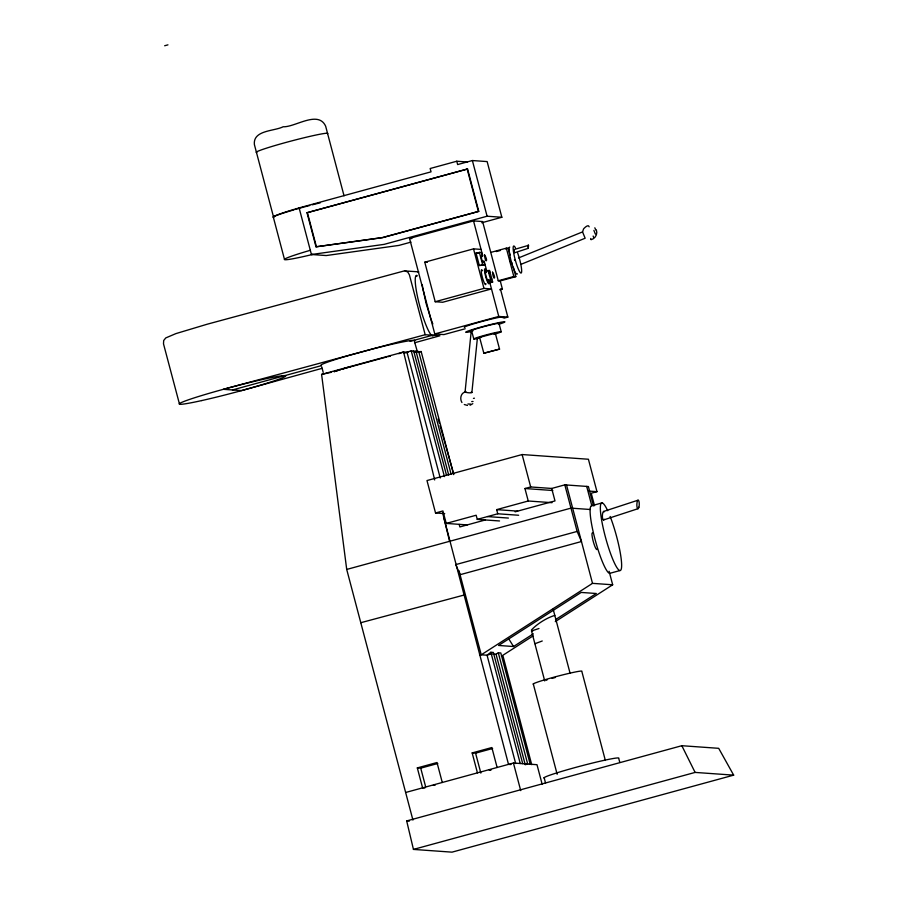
<?xml version="1.0" encoding="UTF-8"?>
<svg xmlns="http://www.w3.org/2000/svg" width="897" height="897" viewBox="0 0 897 897"><rect width="100%" height="100%" fill="white"/><g stroke="black" fill="none" stroke-linecap="round" stroke-linejoin="round"><path stroke-width="1.35" d="M465.072 391.877L471.138 331.968M471.889 392.426L477.395 338.091M513.992 251.833L514.463 249.422L528.591 245.33L528.221 248.323L514.441 252.831L514.216 249.714M511.895 264.223L510.528 262.148L509.967 258M464.287 404.513L467.483 405.433M416.746 275.424L415.681 276.354A31.406 4.911 74.7 0 0 419.583 305.372A31.406 4.911 74.7 0 0 431.154 334.929L432.769 336.061L433.834 335.119M416.813 275.401L415.905 276.164L416.97 276.231M522.727 763.683L493.339 652.444L490.861 652.276L487.06 655.214L479.536 654.687M528.243 244.915L528.221 248.323M465.106 391.72L462.538 393.458C460.352 395.992 460.206 399.703 461.933 402.518M609.108 571.288L612.673 584.788L592.513 583.353L481.24 654.81L459.017 570.716M492.33 653.98L496.052 654.249L498.306 652.803L500.795 652.971L530.183 764.21M555.501 619.636L596.303 593.5L581.166 592.435L498.575 645.459L513.533 646.524L533.356 633.831M533.02 635.928L501.389 656.234L503.094 656.357L531.719 764.681M555.277 621.632L612.673 584.788M470.095 405.253L472.797 403.65M417.374 351.714L414.089 340.288L432.556 335.243M479.603 337.395L495.301 333.224L499.551 349.112L483.853 353.283L479.603 337.395L481.409 337.25M495.379 333.325L493.967 333.919M483.775 353.183L499.551 349.112M591.101 239.712C595.283 238.692 597.862 234.027 596.37 229.968M518.455 257.966L582.557 231.897L583.566 228.914C584.496 227.748 588.623 223.813 589.161 226.829M521.045 264.312L585.147 238.232L582.613 232.088M546.239 680.274L547.024 679.982M398.773 353.71L403.594 351.983L407.967 352.297L404.155 353.048M334.693 371.47C331.195 372.67 343.607 368.6 340.12 369.732M446.571 475.432L413.696 351.007L411.218 350.828L407.003 352.229L440.236 478.011M491.264 653.823L487.06 655.214L515.685 763.549M603.625 511.447L638.081 500.19M603.558 519.957L638.025 508.7M335.859 371.089L338.203 370.326M433.823 785.402L435.112 784.998L433.251 785.357M490.009 770.052L491.298 769.648M350.873 366.492L342.149 369.115L386.831 356.939M538.962 628.517L532.28 630.703A13.32 0.718 -14.8 0 0 532.683 631.163M542.259 640.985L534.971 643.71M433.924 785.324L434.462 785.144L433.621 785.301M489.325 770.086L490.648 769.783L489.885 770.041M322.001 368.364L241.506 390.599L223.342 389.32L425.178 334.716L439.934 335.77L414.773 342.721M164.667 45.747L167.952 44.85M467.505 161.998L456.764 161.236L430.156 168.513L431.042 171.843L299.116 207.902A46.386 2.512 -14.8 0 0 273.888 217.343A37.001 1.996 -14.8 0 1 279.898 214.215M481.801 222.748L501.849 217.265L487.138 161.583L472.371 160.541L457.649 164.566L456.764 161.236M307.009 212.735L467.572 168.984L478.774 211.367L382.806 237.604L316.013 246.821L307.009 212.735L467.572 168.984M478.774 211.367L382.38 237.57L316.013 246.821M501.849 217.265L487.093 216.222L384.151 244.365L311.427 254.501L299.116 207.902M465.207 328.762L443.88 334.592L434.787 333.942L409.548 238.4L473.526 220.909L482.608 221.548L498.25 280.761L500.246 280.907L515.82 276.646L513.331 267.194M410.949 242.123L398.918 245.408L326.183 255.555L311.427 254.501M435.213 301.717L483.965 288.397L491.489 288.924L442.737 302.255L435.213 301.717L424.774 262.193L473.526 248.861L481.05 249.388M483.763 261.049L484.75 264.783L479.334 265.534L476.049 253.066L481.454 252.315L482.44 256.06M490.76 252.416L506.345 248.155L508.33 248.301L510.113 255.051M496.377 251.564L500.358 250.476M505.673 249.018L508.33 248.301M479.334 265.534L484.75 264.783M485.4 270.849L489.583 270.401L490.267 272.98M488.473 282.488L492.655 282.028L491.623 278.148M489.37 282.925L492.655 282.028M498.25 280.761L513.835 276.5L515.82 276.646M499.73 289.854L502.41 289.126L500.246 280.907M434.787 333.942L498.766 316.45L507.848 317.101L500.425 288.98L502.41 289.126M232.424 389.96L321.429 365.628A48.629 2.635 -14.8 0 1 348.025 355.694L372.008 349.135A48.629 2.635 -14.8 0 1 414.593 340.871M410.064 341.398L412.755 340.658M503.856 318.188L507.848 317.101M412.934 820.082L346.713 569.438L321.597 374.408L403.594 351.983L434.675 479.962M413.293 351.377L416.948 351.097L414.078 351.882L416.208 352.028L421.153 351.534L453.669 474.614M594.532 505.695L591.235 493.227L596.976 491.657L588.41 459.242L522.121 454.544L426.983 480.557L435.538 512.972L444.733 513.622M435.538 512.972L442.927 510.954L446.224 523.422L467.236 524.913M552.025 502.679L528.243 500.997L524.947 488.529L530.688 486.959L551.7 488.45L564.818 484.862L588.387 486.533L593.511 505.919M446.224 523.422L476.161 515.237L477.26 519.385L499.539 520.966M518.657 515.259L497.757 513.779L496.658 509.631L528.243 500.997M477.26 519.385L497.757 513.779M485.456 519.924L459.847 526.931L459.186 524.431M515.113 511.817L554.996 500.918L551.7 488.45M346.713 569.438L570.974 508.128L590.136 509.485M602.055 502.903L591.807 505.706A35.039 5.472 74.7 0 0 594.969 539.119A35.039 5.472 74.7 0 0 609.68 573.362L619.928 570.559M577.13 531.428L455.732 564.617L460.071 574.708L581.469 541.519L577.13 531.428L564.818 484.862M360.785 622.709L465.352 594.7M424.864 788.026L422.588 787.858L417.318 767.91L437.007 762.528L442.277 782.476M477.439 772.866L472.17 752.919L491.859 747.537L497.129 767.484M417.318 767.91L420.727 768.157L437.792 763.493M472.17 752.919L475.578 753.155L492.644 748.49M405.646 792.488L513.432 763.022L536.989 764.693L542.203 784.404M406.677 820.934L681.832 745.71L718.699 748.322L733.668 775.143L452.01 852.15L413.45 849.414L406.677 820.934L409.324 821.125M413.45 849.414L695.108 772.418L733.668 775.143M403.762 271.051L207.218 324.209L175.902 333.606L165.766 337.922L163.68 340.524L163.501 343.843L179.366 403.65M489.437 770.018L491.018 769.637M388.031 356.658L390.408 356.109M418.888 352.05L421.153 351.534M321.597 374.408L331.475 372.255M473.459 398.38L474.435 398.201M471.721 401.576L473.044 401.486M404.446 270.905L418.776 271.847L417.811 271.847M470.577 404.076L467.92 403.986M409.548 238.4L411.813 238.557M476.049 253.066L478.179 253.212M424.774 262.193L427.286 262.361M588.836 491.074L596.976 491.657M524.947 488.529L552.81 490.502M496.658 509.631L517.67 511.122M487.508 516.582L508.397 518.062M443.937 518.085L508.509 764.367L511.021 764.547M405.152 270.883L407.799 272.083L409.413 274.874L425.178 334.716M490.939 279.505L491.264 278.687M344.044 195.815L325.656 126.219C318.256 109.838 294.967 127.43 283.149 126.757C274.347 131.321 252.786 129.987 254.4 144.608L273.507 216.906M508.599 638.608L513.533 646.524M554.806 615.42C546.766 617.775 537.056 623.864 531.372 630.064M681.832 745.71L695.108 772.418M482.025 256.677C479.861 253.29 482.732 264.637 483.27 261.375M594.834 227.804L595.743 229.935M593.892 230.417L595.361 234.095M593.13 236.034L593.567 237.189M590.686 238.49L590.977 239.308M514.452 259.614L514.699 260.478M438.185 418.944L439.317 422.969M440.079 425.66L453.703 474.02M586.683 486.409L591.807 505.796M506.345 248.155L513.835 276.5M566.523 484.985L592.513 583.353M472.371 160.541L487.093 216.222M467.146 168.95L478.348 211.333M619.805 762.45L618.728 758.391A38.739 2.097 -14.8 0 0 579.911 766.262A38.739 2.097 -14.8 0 0 544.513 778.114M489.986 279.303L490.67 281.893M473.526 220.909L482.788 255.981M484.178 261.251L486.97 271.791M489.751 282.331L498.766 316.45M499.024 323.503L501.221 331.812M479.323 252.169L482.62 264.637M473.526 248.861L483.965 288.397M605.34 760.409L581.817 671.371A25.206 1.368 -14.8 0 0 565.951 674.096A25.206 1.368 -14.8 0 0 537.628 682.068L534.668 683.178A25.206 1.368 -14.8 0 0 533.536 684.198M522.121 454.544L530.688 486.959M553.135 609.108L570.01 672.985M471.564 330.589L473.762 338.898M531.551 631.084L544.726 680.946M533.278 683.906L557.16 774.29M544.12 777.654L545.544 783.059M418.664 351.355L451.18 474.435M498.306 652.803L527.694 764.031L525.238 764.704L496.052 654.249M416.208 352.028L448.724 475.107M411.218 350.828L444.441 476.61M490.861 652.276L520.249 763.504M513.432 763.022L520.72 790.616M475.578 753.155L480.848 773.102M307.436 212.757L316.092 245.543M321.788 366.974L323.212 372.378M420.727 768.157L425.649 786.77M273.271 216.939L284.472 259.334M442.613 512.635L449.576 541.317M511.626 262.227L511.783 263.023M552.137 678.39A13.32 0.718 -14.8 0 1 555.344 677.482M432.836 323.963A31.406 4.911 74.7 0 1 430.84 318.794L426.142 303.578L422.835 288.464A31.406 4.911 74.7 0 1 422.252 284.573M464.646 327.349A20.295 1.099 -14.8 0 1 485.748 320.464A20.295 1.099 -14.8 0 1 502.387 317.605M472.641 331.251A20.295 1.099 -14.8 0 1 470.678 330.141A20.295 1.099 -14.8 0 1 498.81 322.662A20.295 1.099 -14.8 0 1 499.124 324.209M472.786 330.679A14.251 0.774 -14.8 0 1 484.739 326.396A14.251 0.774 -14.8 0 1 498.227 323.918M479.547 338.102A14.251 0.774 -14.8 0 1 477.496 337.44A14.251 0.774 -14.8 0 1 498.328 332.013A14.251 0.774 -14.8 0 1 494.337 334.245M281.008 213.834A37.001 1.996 -14.8 0 1 294.115 209.786M295.337 209.438A37.001 1.996 -14.8 0 1 303.029 207.274M304.341 206.915A37.001 1.996 -14.8 0 1 309.7 205.491M312.369 204.796A37.001 1.996 -14.8 0 1 320.218 202.823M312.918 254.378A46.386 2.512 -14.8 0 1 284.45 259.536A46.386 2.512 -14.8 0 1 310.306 250.297M256.755 152.524A37.001 1.996 -14.8 0 1 290.561 141.199A37.001 1.996 -14.8 0 1 327.629 133.687M471.273 392.067A3.442 0.605 5.8 0 1 470.712 392.83A3.442 0.605 5.8 0 1 466.081 392.348A3.442 0.605 5.8 0 1 465.835 391.496M517.356 273.764A14.016 2.186 74.7 0 1 511.481 262.26A14.016 2.186 74.7 0 1 509.731 247.124M517.625 252.909A14.016 2.186 74.7 0 1 521.336 272.89A14.016 2.186 74.7 0 1 514.519 257.024A14.016 2.186 74.7 0 1 515.472 247.897M485.927 283.721A7.748 1.211 74.7 0 1 482.306 277.106A7.748 1.211 74.7 0 1 482.508 270.759M488.955 280.122A7.748 1.211 74.7 0 1 487.744 282.376A7.748 1.211 74.7 0 1 484.615 271.421A7.748 1.211 74.7 0 1 486.365 271.073M488.248 279.516A4.664 0.729 74.7 0 1 487.284 279.707A4.664 0.729 74.7 0 1 485.546 273.675A4.664 0.729 74.7 0 1 486.219 272.43M597.077 549.267A8.611 1.346 74.7 0 1 593.466 542.203A8.611 1.346 74.7 0 1 592.39 532.908M610.139 516.459A35.039 5.472 74.7 0 1 620.937 569.898A35.039 5.472 74.7 0 1 603.289 528.434A35.039 5.472 74.7 0 1 607.684 510.707M604.163 519.228A4.272 1.2 -88.2 0 1 602.38 516.022A4.272 1.2 -88.2 0 1 604.219 511.862M484.526 254.883C485.311 264.368 488.674 261.016 484.526 254.883M492.52 272.195C493.305 281.68 496.669 278.328 492.52 272.195M201.724 400.567A55.098 2.983 -14.8 0 0 285.481 376.258A55.098 2.983 -14.8 0 0 210.066 393.054A55.098 2.983 -14.8 0 0 201.724 400.567M488.887 273.103A4.664 0.729 74.7 0 0 491.332 279.898A4.664 0.729 74.7 0 0 490.211 273.193A4.664 0.729 74.7 0 0 488.887 273.103M638.888 507.231A4.272 1.2 -88.2 0 0 638.395 500.257A4.272 1.2 -88.2 0 0 636.881 505.852A4.272 1.2 -88.2 0 0 638.888 507.231"/></g></svg>
